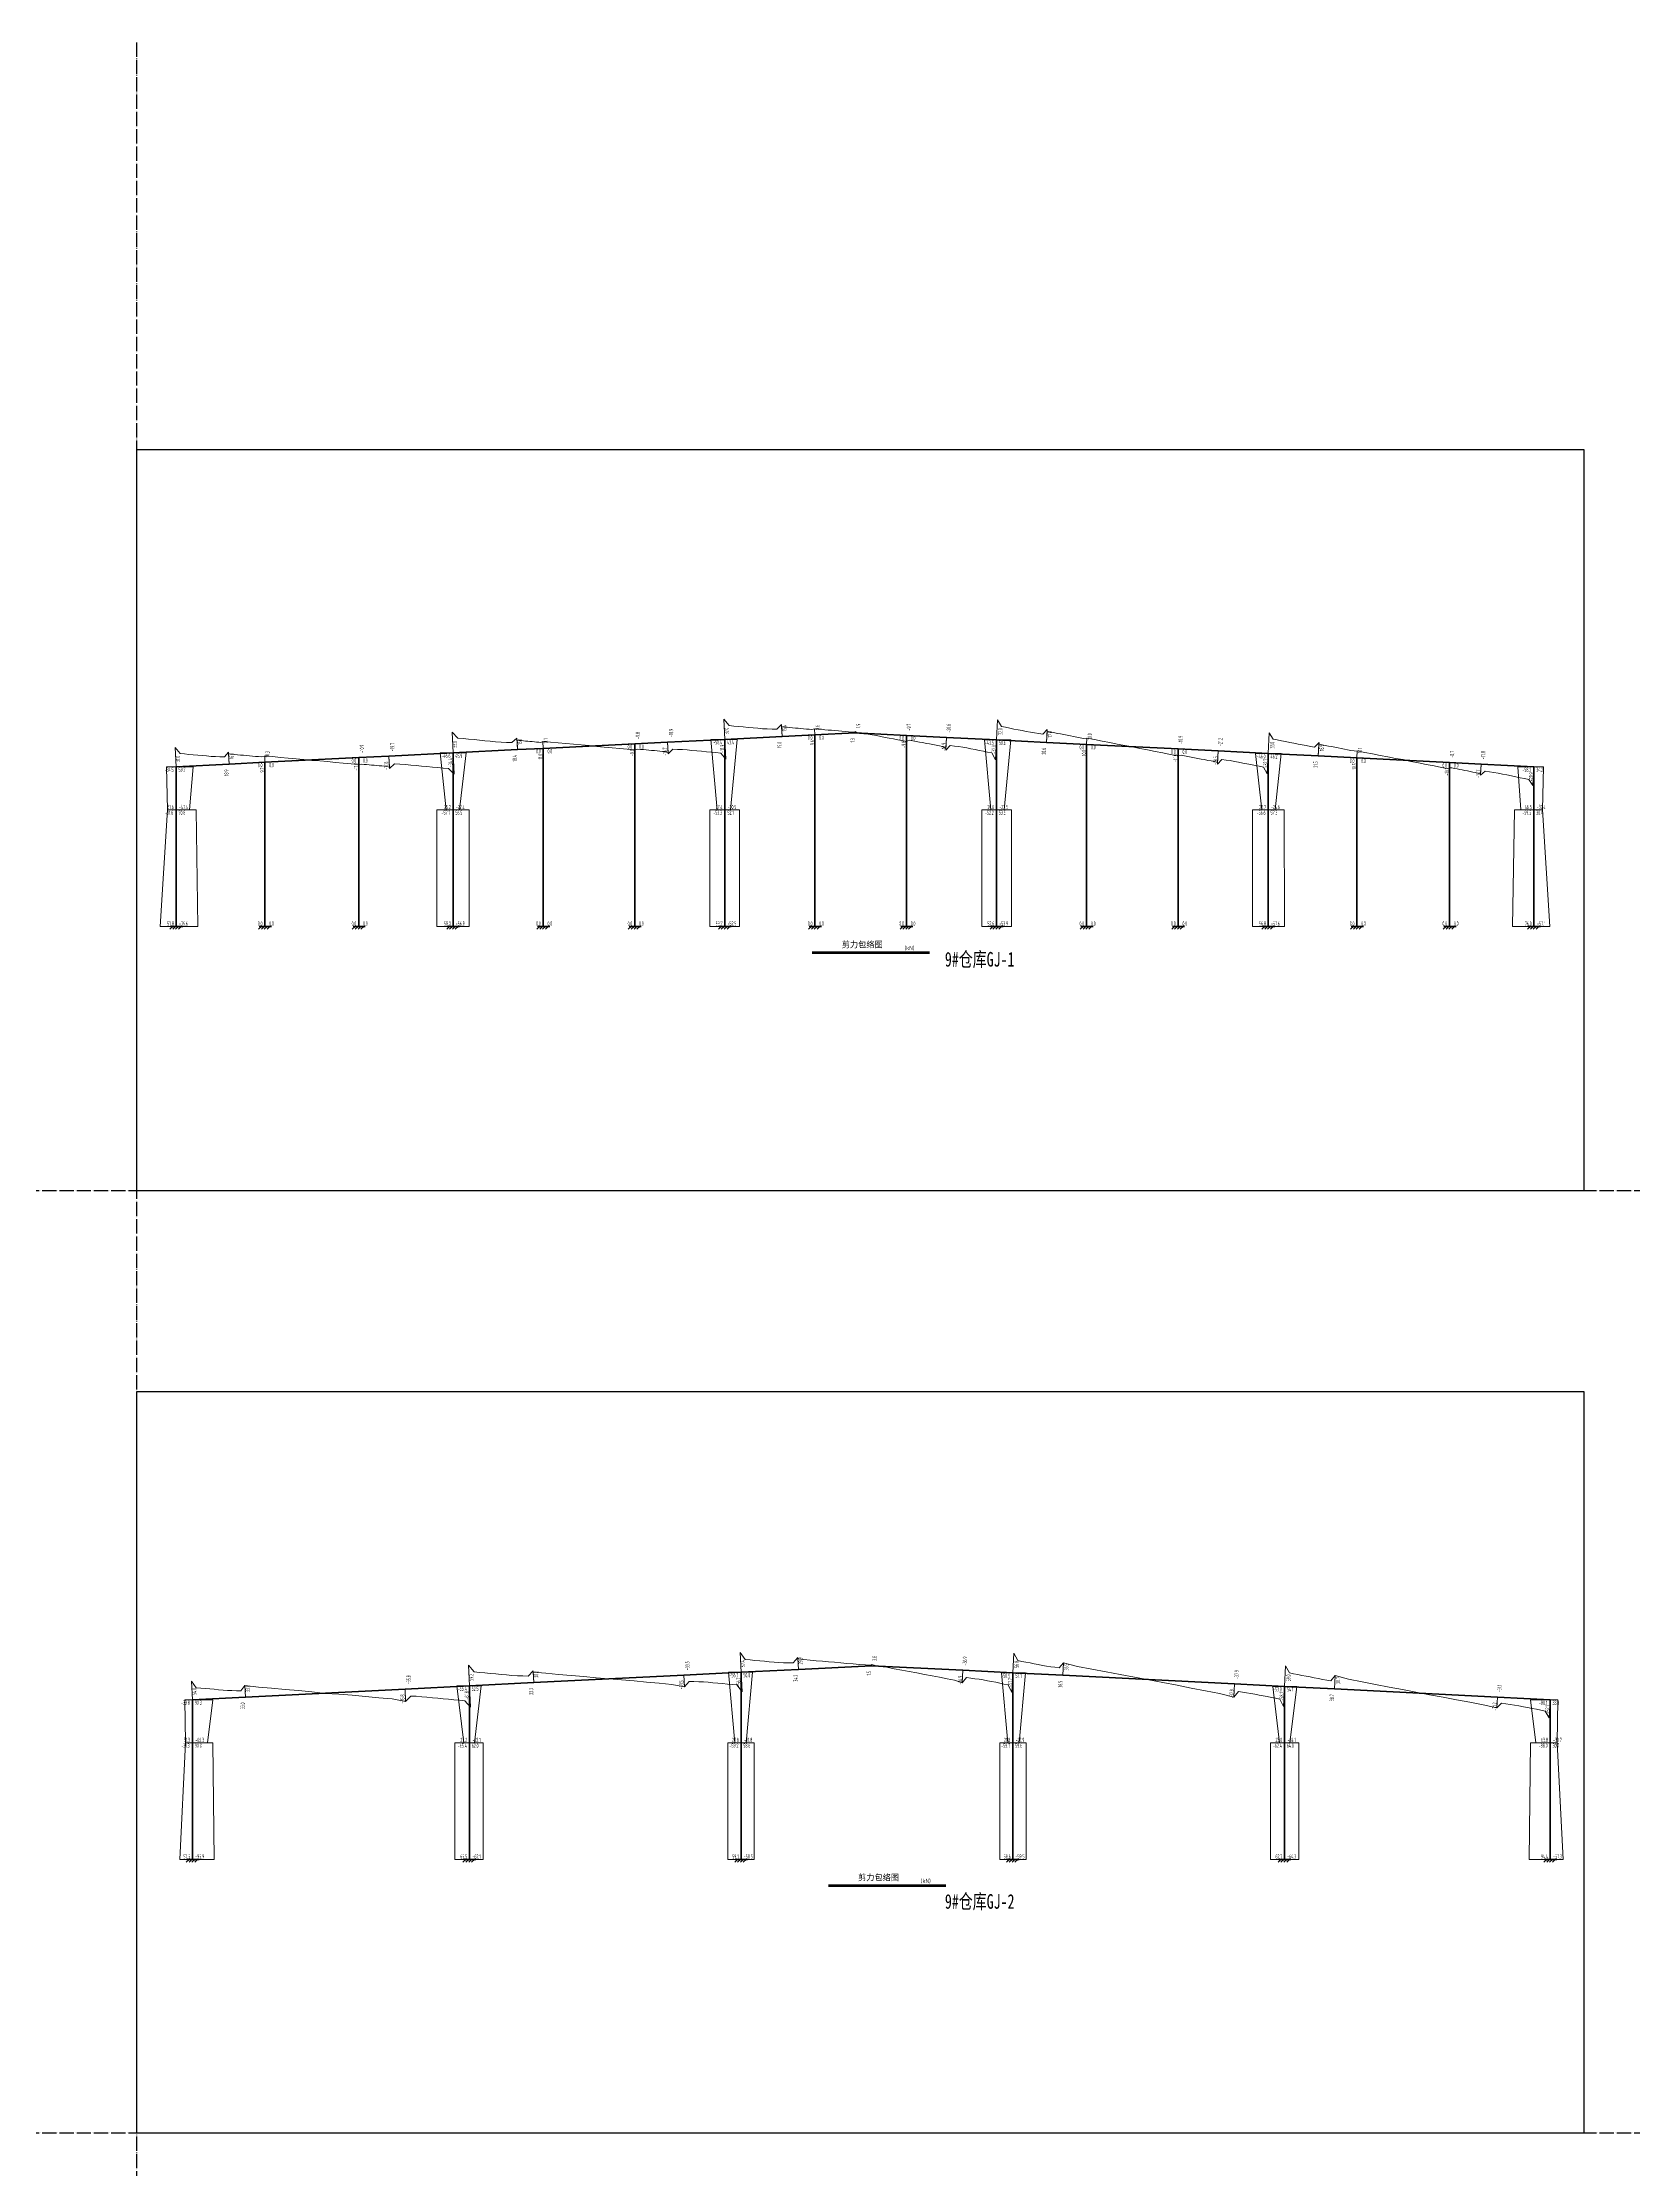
# Model space of a CAD drawing. Extents: x 447413 to 2975780, y -1432727 to 1301644.
# Drawn here: x 898775 to 1010026, y 317579 to 466295 of the extents above; entities that cross this region are included whole.
import ezdxf
from ezdxf.enums import TextEntityAlignment as Align

# ---------------------------------------------------------------- set-up
doc = ezdxf.new("R2010")
doc.units = 0
doc.header["$LTSCALE"] = 1000
doc.header["$MEASUREMENT"] = 0
doc.linetypes.add('DOTE', pattern=[2.42, 2, -0.2, 0.02, -0.2])
doc.layers.add('DOTE', color=1, linetype='Continuous')
doc.layers.add('图纸编号', color=6, linetype='Continuous')
for name, color, linetype, lineweight in [('图形说明', 7, 'Continuous', 18), ('杆件(白色)', 7, 'Continuous', 35), ('柱内力(黄色)', 2, 'Continuous', 18), ('梁内力(青色)', 4, 'Continuous', 18)]:
    doc.layers.add(name, color=color, linetype=linetype, lineweight=lineweight)
doc.styles.add('PkpmHz', font='Pkpmeng', dxfattribs={"width": 0.6, "bigfont": 'hztxt'})
doc.styles.add('宋体', font='', dxfattribs={"height": 35})
doc.styles.get('宋体').set_extended_font_data('SimSun')

# ---------------------------------------------------------------- blocks, each defined once
blk = doc.blocks.new('STSPK_2019-10-23-15_20_03')
at = {"layer": '图形说明', "lineweight": 35, "ltscale": 100}
blk.add_line((4477, -180), (5297, -180), dxfattribs=at)
at = {"layer": '杆件(白色)', "ltscale": 100}
for p, q in [((4266, 1328), (4778, 1354)), ((4778, 1354), (5416, 1322)), ((400, 1135), (1516, 1191)), ((1516, 1191), (1966, 1213)), ((1966, 1213), (2416, 1236)), ((1966, 815), (1966, 1213)), ((2416, 1236), (3466, 1288)), ((3466, 1288), (3866, 1308)), ((3866, 1308), (4266, 1328)), ((3866, 815), (3866, 1308)), ((5416, 1322), (5766, 1304)), ((5766, 815), (5766, 1304)), ((5766, 1304), (6116, 1287)), ((6116, 1287), (7316, 1227)), ((7316, 1227), (7666, 1209)), ((7666, 815), (7666, 1209)), ((7666, 1209), (8016, 1192)), ((8016, 1192), (9154, 1135)), ((30, 1115), (400, 1135)), ((30, 815), (30, 1115)), ((9154, 1135), (9524, 1115)), ((9524, 815), (9524, 1115)), ((30, 0), (30, 815)), ((1966, 0), (1966, 815)), ((3866, 0), (3866, 815)), ((5766, 0), (5766, 815)), ((7666, 0), (7666, 815)), ((9524, 0), (9524, 815)), ((-10, 0), (75, 0)), ((1926, 0), (2011, 0)), ((3826, 0), (3911, 0)), ((5726, 0), (5811, 0)), ((7626, 0), (7711, 0)), ((9484, 0), (9569, 0))]:
    blk.add_line(p, q, dxfattribs=at)
at = {"layer": '杆件(白色)', "lineweight": 18, "ltscale": 100}
for p, q in [((5, 0), (-15, -20)), ((25, 0), (5, -20)), ((45, 0), (25, -20)), ((65, 0), (45, -20)), ((1941, 0), (1921, -20)), ((1961, 0), (1941, -20)), ((1981, 0), (1961, -20)), ((2001, 0), (1981, -20)), ((3841, 0), (3821, -20)), ((3861, 0), (3841, -20)), ((3881, 0), (3861, -20)), ((3901, 0), (3881, -20)), ((5741, 0), (5721, -20)), ((5761, 0), (5741, -20)), ((5781, 0), (5761, -20)), ((5801, 0), (5781, -20)), ((7641, 0), (7621, -20)), ((7661, 0), (7641, -20)), ((7681, 0), (7661, -20)), ((7701, 0), (7681, -20)), ((9499, 0), (9479, -20)), ((9519, 0), (9499, -20)), ((9539, 0), (9519, -20)), ((9559, 0), (9539, -20)), ((4477, -190), (5297, -190))]:
    blk.add_line(p, q, dxfattribs=at)
at = {"layer": '柱内力(黄色)', "ltscale": 100}
for p, q in [((1966, 1213), (1879, 1213)), ((1879, 1213), (1927, 815)), ((1966, 1213), (2048, 1213)), ((2048, 1213), (2001, 815)), ((3866, 1308), (3777, 1308)), ((3777, 1308), (3823, 815)), ((3866, 1308), (3945, 1308)), ((3945, 1308), (3900, 815)), ((5766, 1304), (5686, 1304)), ((5686, 1304), (5732, 815)), ((5766, 1304), (5855, 1304)), ((5855, 1304), (5810, 815)), ((7666, 1209), (7583, 1209)), ((7583, 1209), (7630, 815)), ((7666, 1209), (7751, 1209)), ((7751, 1209), (7704, 815)), ((30, 1115), (-23, 1115)), ((-23, 1115), (-19, 815)), ((30, 1115), (171, 1115)), ((171, 1115), (134, 815)), ((9524, 1115), (9386, 1115)), ((9386, 1115), (9424, 815)), ((9524, 1115), (9577, 1115)), ((9577, 1115), (9572, 815)), ((-19, 815), (-60, 0)), ((30, 815), (-19, 815)), ((30, 815), (-19, 815)), ((30, 815), (171, 815)), ((30, 815), (134, 815)), ((171, 815), (180, 0)), ((1966, 815), (1864, 815)), ((1864, 815), (1864, 0)), ((1966, 815), (1927, 815)), ((1966, 815), (2063, 815)), ((1966, 815), (2001, 815)), ((2063, 815), (2063, 0)), ((3866, 815), (3773, 815)), ((3773, 815), (3774, 0)), ((3866, 815), (3823, 815)), ((3866, 815), (3958, 815)), ((3866, 815), (3900, 815)), ((3958, 815), (3958, 0)), ((5766, 815), (5674, 815)), ((5674, 815), (5674, 0)), ((5766, 815), (5732, 815)), ((5766, 815), (5859, 815)), ((5766, 815), (5810, 815)), ((5859, 815), (5859, 0)), ((7666, 815), (7568, 815)), ((7568, 815), (7568, 0)), ((7666, 815), (7630, 815)), ((7666, 815), (7766, 815)), ((7666, 815), (7704, 815)), ((7766, 815), (7767, 0)), ((9386, 815), (9376, 0)), ((9524, 815), (9386, 815)), ((9524, 815), (9424, 815)), ((9524, 815), (9572, 815)), ((9524, 815), (9572, 815)), ((9572, 815), (9614, 0)), ((30, 0), (-60, 0)), ((30, 0), (180, 0)), ((1966, 0), (1864, 0)), ((1966, 0), (2063, 0)), ((3866, 0), (3774, 0)), ((3866, 0), (3958, 0)), ((5766, 0), (5674, 0)), ((5766, 0), (5859, 0)), ((7666, 0), (7568, 0)), ((7666, 0), (7767, 0)), ((9524, 0), (9376, 0)), ((9524, 0), (9614, 0))]:
    blk.add_line(p, q, dxfattribs=at)
at = {"layer": '梁内力(青色)', "ltscale": 100}
for points in [[(1966, 1213), (1959, 1357), (1999, 1310), (2037, 1307), (2074, 1303), (2112, 1300), (2150, 1296), (2188, 1292), (2225, 1289), (2263, 1285), (2301, 1283), (2339, 1282), (2376, 1280), (2412, 1317), (2416, 1236)], [(3866, 1308), (3859, 1447), (3895, 1397), (3929, 1394), (3962, 1391), (3996, 1388), (4029, 1385), (4063, 1381), (4096, 1378), (4130, 1377), (4163, 1375), (4197, 1374), (4230, 1373), (4262, 1411), (4266, 1328)], [(4266, 1328), (4262, 1401), (4305, 1397), (4348, 1393), (4391, 1389), (4434, 1386), (4477, 1382), (4520, 1378), (4563, 1374), (4606, 1370), (4649, 1367), (4692, 1363), (4735, 1359), (4778, 1358), (4778, 1354)], [(4778, 1354), (4778, 1363), (4831, 1349), (4884, 1343), (4937, 1333), (4990, 1323), (5042, 1313), (5095, 1303), (5148, 1293), (5201, 1283), (5254, 1273), (5306, 1263), (5359, 1252), (5412, 1233), (5416, 1322)], [(5766, 1304), (5773, 1442), (5800, 1390), (5828, 1384), (5857, 1379), (5886, 1373), (5915, 1367), (5944, 1362), (5973, 1356), (6002, 1351), (6031, 1347), (6060, 1343), (6089, 1339), (6120, 1375), (6116, 1287)], [(6116, 1287), (6120, 1375), (6219, 1349), (6319, 1330), (6418, 1311), (6517, 1292), (6617, 1273), (6716, 1254), (6815, 1236), (6914, 1217), (7014, 1198), (7113, 1179), (7212, 1160), (7311, 1135), (7316, 1227)], [(7666, 1209), (7673, 1353), (7700, 1303), (7729, 1298), (7758, 1292), (7787, 1286), (7816, 1281), (7845, 1275), (7874, 1270), (7903, 1264), (7932, 1258), (7961, 1253), (7990, 1249), (8021, 1286), (8016, 1192)], [(30, 1115), (23, 1246), (56, 1200), (87, 1197), (118, 1194), (150, 1192), (181, 1189), (212, 1186), (243, 1184), (274, 1181), (305, 1180), (336, 1179), (367, 1178), (396, 1215), (400, 1135)], [(400, 1135), (396, 1215), (490, 1205), (583, 1196), (677, 1188), (771, 1180), (864, 1172), (958, 1160), (1052, 1155), (1145, 1147), (1239, 1138), (1333, 1130), (1426, 1122), (1520, 1104), (1516, 1191)], [(1516, 1191), (1520, 1104), (1556, 1141), (1594, 1140), (1632, 1136), (1669, 1133), (1707, 1129), (1745, 1126), (1783, 1122), (1820, 1119), (1858, 1115), (1896, 1112), (1934, 1108), (1973, 1064), (1966, 1213)], [(2416, 1236), (2412, 1309), (2500, 1301), (2589, 1293), (2677, 1286), (2765, 1278), (2853, 1270), (2941, 1263), (3029, 1254), (3117, 1247), (3205, 1239), (3293, 1231), (3382, 1223), (3470, 1207), (3466, 1288)], [(3466, 1288), (3470, 1207), (3502, 1244), (3535, 1243), (3569, 1242), (3602, 1241), (3636, 1238), (3669, 1235), (3703, 1232), (3736, 1229), (3770, 1226), (3803, 1223), (3837, 1220), (3873, 1171), (3866, 1308)], [(5416, 1322), (5412, 1233), (5443, 1271), (5472, 1267), (5501, 1263), (5530, 1259), (5559, 1255), (5588, 1249), (5617, 1243), (5646, 1238), (5675, 1232), (5704, 1226), (5733, 1221), (5759, 1166), (5766, 1304)], [(7316, 1227), (7311, 1135), (7343, 1173), (7372, 1169), (7401, 1165), (7430, 1160), (7459, 1155), (7488, 1149), (7517, 1144), (7545, 1138), (7574, 1132), (7603, 1127), (7632, 1121), (7659, 1068), (7666, 1209)], [(8016, 1192), (8021, 1286), (8114, 1259), (8209, 1241), (8303, 1223), (8397, 1205), (8491, 1187), (8585, 1170), (8679, 1151), (8774, 1133), (8868, 1115), (8962, 1098), (9056, 1080), (9150, 1059), (9154, 1135)], [(9154, 1135), (9150, 1060), (9183, 1091), (9213, 1087), (9244, 1082), (9275, 1078), (9305, 1073), (9336, 1067), (9366, 1061), (9397, 1055), (9428, 1049), (9458, 1043), (9489, 1037), (9517, 989), (9524, 1115)]]:
    blk.add_lwpolyline(points, dxfattribs=at)
at = {"layer": '图形说明', "style": 'PkpmHz'}
blk.add_text('剪力包络图', height=42.5, dxfattribs=at).set_placement((4827, -152), align=Align.CENTER)
at = {"layer": '图形说明', "style": 'PkpmHz', "width": 0.85}
blk.add_text('(kN)', height=30, dxfattribs=at).set_placement((5123, -166))
at = {"layer": '柱内力(黄色)', "style": 'PkpmHz', "width": 0.57}
for s, p in [('-55.4', (1916, 1193)), ('52.5', (2006, 1193)), ('-56.7', (3816, 1288)), ('50.8', (3906, 1288)), ('-50.9', (5716, 1284)), ('57.1', (5806, 1284)), ('-53.0', (7616, 1189)), ('54.1', (7706, 1189)), ('-33.8', (-20, 1095)), ('90.3', (70, 1095)), ('-88.1', (9474, 1095)), ('33.9', (9564, 1095)), ('-31.3', (-20, 795)), ('31.3', (-10, 835)), ('90.0', (70, 795)), ('-66.3', (80, 835)), ('-65.4', (1916, 795)), ('25.2', (1926, 835)), ('62.0', (2006, 795)), ('-22.1', (2016, 835)), ('-59.2', (3816, 795)), ('27.8', (3826, 835)), ('58.6', (3906, 795)), ('-21.8', (3916, 835)), ('-58.7', (5716, 795)), ('21.8', (5726, 835)), ('59.6', (5806, 795)), ('-27.9', (5816, 835)), ('-62.4', (7616, 795)), ('23.0', (7626, 835)), ('64.0', (7706, 795)), ('-24.1', (7716, 835)), ('-88.0', (9474, 795)), ('63.8', (9484, 835)), ('30.7', (9564, 795)), ('-30.7', (9574, 835)), ('57.5', (-10, 20)), ('-95.9', (80, 20)), ('65.5', (1926, 20)), ('-62.1', (2016, 20)), ('59.1', (3826, 20)), ('-58.5', (3916, 20)), ('58.6', (5726, 20)), ('-59.5', (5816, 20)), ('62.7', (7626, 20)), ('-64.3', (7716, 20)), ('94.4', (9484, 20)), ('-57.3', (9574, 20))]:
    blk.add_text(s, height=30, dxfattribs=at).set_placement(p, align=Align.MIDDLE_CENTER)
at = {"layer": '梁内力(青色)', "style": 'PkpmHz', "width": 0.57}
for s, p in [('-33.5', (3474, 1323)), ('57.4', (3863, 1343)), ('29.9', (4267, 1363)), ('3.8', (4783, 1388)), ('-36.9', (5416, 1356)), ('56.8', (5777, 1339)), ('36.5', (6125, 1321)), ('33.1', (400, 1169)), ('-35.8', (1525, 1225)), ('59.2', (1963, 1248)), ('30.2', (2417, 1270)), ('-37.9', (7316, 1261)), ('59.0', (7678, 1244)), ('38.7', (8025, 1226)), ('-31.1', (9154, 1169)), ('54.0', (27, 1149))]:
    blk.add_text(s, height=30, rotation=90, dxfattribs=at).set_placement(p, align=Align.TOP_LEFT)
for s, p in [('33.3', (2412, 1198)), ('-33.5', (3462, 1251)), ('-56.7', (3862, 1271)), ('34.2', (4262, 1291)), ('1.5', (4774, 1316)), ('-36.9', (5412, 1284)), ('-57.2', (5762, 1267)), ('36.5', (6112, 1249)), ('33.0', (396, 1097)), ('-35.8', (1512, 1153)), ('-61.8', (1962, 1176)), ('-37.9', (7312, 1189)), ('-58.2', (7662, 1172)), ('38.7', (8012, 1154)), ('-31.2', (9150, 1097)), ('-52.1', (9520, 1077))]:
    blk.add_text(s, height=30, rotation=90, dxfattribs=at).set_placement(p, align=Align.RIGHT)
blk = doc.blocks.new('STSPK_2019-10-23-15_25_30')
at = {"layer": '图形说明', "lineweight": 35, "ltscale": 100}
blk.add_line((4477, -180), (5297, -180), dxfattribs=at)
at = {"layer": '杆件(白色)', "ltscale": 100}
for p, q in [((4266, 1328), (4496, 1340)), ((4496, 1340), (4778, 1354)), ((4496, 0), (4496, 1340)), ((4778, 1354), (5136, 1336)), ((1306, 1180), (1516, 1191)), ((1516, 1191), (1966, 1213)), ((1966, 1213), (2416, 1236)), ((1966, 815), (1966, 1213)), ((2416, 1236), (2596, 1245)), ((2596, 1245), (3236, 1277)), ((2596, 0), (2596, 1245)), ((3236, 1277), (3466, 1288)), ((3236, 0), (3236, 1277)), ((3466, 1288), (3866, 1308)), ((3866, 1308), (4266, 1328)), ((3866, 815), (3866, 1308)), ((5136, 0), (5136, 1336)), ((5136, 1336), (5416, 1322)), ((5416, 1322), (5766, 1304)), ((5766, 815), (5766, 1304)), ((5766, 1304), (6116, 1287)), ((6116, 1287), (6396, 1273)), ((6396, 0), (6396, 1273)), ((6396, 1273), (7036, 1241)), ((7036, 0), (7036, 1241)), ((7036, 1241), (7316, 1227)), ((7316, 1227), (7666, 1209)), ((7666, 815), (7666, 1209)), ((7666, 1209), (8016, 1192)), ((8016, 1192), (8286, 1178)), ((30, 1115), (400, 1135)), ((30, 815), (30, 1115)), ((400, 1135), (650, 1148)), ((650, 1148), (1306, 1180)), ((650, 0), (650, 1148)), ((1306, 0), (1306, 1180)), ((8286, 0), (8286, 1178)), ((8286, 1178), (8934, 1146)), ((8934, 0), (8934, 1146)), ((8934, 1146), (9154, 1135)), ((9154, 1135), (9524, 1115)), ((9524, 815), (9524, 1115)), ((30, 0), (30, 815)), ((1966, 0), (1966, 815)), ((3866, 0), (3866, 815)), ((5766, 0), (5766, 815)), ((7666, 0), (7666, 815)), ((9524, 0), (9524, 815)), ((-10, 0), (75, 0)), ((610, 0), (695, 0)), ((1266, 0), (1351, 0)), ((1926, 0), (2011, 0)), ((2556, 0), (2641, 0)), ((3196, 0), (3281, 0)), ((3826, 0), (3911, 0)), ((4456, 0), (4541, 0)), ((5096, 0), (5181, 0)), ((5726, 0), (5811, 0)), ((6356, 0), (6441, 0)), ((6996, 0), (7081, 0)), ((7626, 0), (7711, 0)), ((8246, 0), (8331, 0)), ((8894, 0), (8979, 0)), ((9484, 0), (9569, 0))]:
    blk.add_line(p, q, dxfattribs=at)
at = {"layer": '杆件(白色)', "lineweight": 18, "ltscale": 100}
for p, q in [((5, 0), (-15, -20)), ((25, 0), (5, -20)), ((45, 0), (25, -20)), ((65, 0), (45, -20)), ((625, 0), (605, -20)), ((645, 0), (625, -20)), ((665, 0), (645, -20)), ((685, 0), (665, -20)), ((1281, 0), (1261, -20)), ((1301, 0), (1281, -20)), ((1321, 0), (1301, -20)), ((1341, 0), (1321, -20)), ((1941, 0), (1921, -20)), ((1961, 0), (1941, -20)), ((1981, 0), (1961, -20)), ((2001, 0), (1981, -20)), ((2571, 0), (2551, -20)), ((2591, 0), (2571, -20)), ((2611, 0), (2591, -20)), ((2631, 0), (2611, -20)), ((3211, 0), (3191, -20)), ((3231, 0), (3211, -20)), ((3251, 0), (3231, -20)), ((3271, 0), (3251, -20)), ((3841, 0), (3821, -20)), ((3861, 0), (3841, -20)), ((3881, 0), (3861, -20)), ((3901, 0), (3881, -20)), ((4471, 0), (4451, -20)), ((4491, 0), (4471, -20)), ((4511, 0), (4491, -20)), ((4531, 0), (4511, -20)), ((5111, 0), (5091, -20)), ((5131, 0), (5111, -20)), ((5151, 0), (5131, -20)), ((5171, 0), (5151, -20)), ((5741, 0), (5721, -20)), ((5761, 0), (5741, -20)), ((5781, 0), (5761, -20)), ((5801, 0), (5781, -20)), ((6371, 0), (6351, -20)), ((6391, 0), (6371, -20)), ((6411, 0), (6391, -20)), ((6431, 0), (6411, -20)), ((7011, 0), (6991, -20)), ((7031, 0), (7011, -20)), ((7051, 0), (7031, -20)), ((7071, 0), (7051, -20)), ((7641, 0), (7621, -20)), ((7661, 0), (7641, -20)), ((7681, 0), (7661, -20)), ((7701, 0), (7681, -20)), ((8261, 0), (8241, -20)), ((8281, 0), (8261, -20)), ((8301, 0), (8281, -20)), ((8321, 0), (8301, -20)), ((8909, 0), (8889, -20)), ((8929, 0), (8909, -20)), ((8949, 0), (8929, -20)), ((8969, 0), (8949, -20)), ((9499, 0), (9479, -20)), ((9519, 0), (9499, -20)), ((9539, 0), (9519, -20)), ((9559, 0), (9539, -20)), ((4477, -190), (5297, -190))]:
    blk.add_line(p, q, dxfattribs=at)
at = {"layer": '柱内力(黄色)', "ltscale": 100}
for p, q in [((4496, 1340), (4496, 0)), ((4496, 1340), (4496, 0)), ((1966, 1213), (1875, 1213)), ((1875, 1213), (1917, 815)), ((1966, 1213), (2056, 1213)), ((2056, 1213), (2010, 815)), ((2596, 1245), (2596, 0)), ((2596, 1245), (2596, 0)), ((3236, 1277), (3236, 0)), ((3236, 1277), (3236, 0)), ((3866, 1308), (3767, 1308)), ((3767, 1308), (3812, 815)), ((3866, 1308), (3951, 1308)), ((3951, 1308), (3906, 815)), ((5136, 1336), (5136, 0)), ((5136, 1336), (5136, 0)), ((5766, 1304), (5681, 1304)), ((5681, 1304), (5726, 815)), ((5766, 1304), (5865, 1304)), ((5865, 1304), (5820, 815)), ((6396, 1273), (6396, 0)), ((6396, 1273), (6396, 0)), ((7036, 1241), (7036, 0)), ((7036, 1241), (7036, 0)), ((7666, 1209), (7576, 1209)), ((7576, 1209), (7622, 815)), ((7666, 1209), (7756, 1209)), ((7756, 1209), (7714, 815)), ((30, 1115), (-38, 1115)), ((-38, 1115), (-32, 815)), ((30, 1115), (147, 1115)), ((147, 1115), (123, 815)), ((650, 1148), (650, 0)), ((650, 1148), (650, 0)), ((1306, 1180), (1306, 0)), ((1306, 1180), (1306, 0)), ((8286, 1178), (8286, 0)), ((8286, 1178), (8286, 0)), ((8934, 1146), (8934, 0)), ((8934, 1146), (8934, 0)), ((9524, 1115), (9410, 1115)), ((9410, 1115), (9433, 815)), ((9524, 1115), (9591, 1115)), ((9591, 1115), (9584, 815)), ((-32, 815), (-83, 0)), ((30, 815), (-32, 815)), ((30, 815), (-32, 815)), ((30, 815), (169, 815)), ((30, 815), (123, 815)), ((169, 815), (180, 0)), ((1966, 815), (1853, 815)), ((1853, 815), (1853, 0)), ((1966, 815), (1917, 815)), ((1966, 815), (2077, 815)), ((1966, 815), (2010, 815)), ((2077, 815), (2077, 0)), ((3762, 815), (3761, 0)), ((3866, 815), (3762, 815)), ((3866, 815), (3812, 815)), ((3866, 815), (3968, 815)), ((3866, 815), (3906, 815)), ((3968, 815), (3969, 0)), ((5664, 815), (5663, 0)), ((5766, 815), (5664, 815)), ((5766, 815), (5726, 815)), ((5766, 815), (5871, 815)), ((5766, 815), (5820, 815)), ((5871, 815), (5871, 0)), ((7666, 815), (7555, 815)), ((7555, 815), (7555, 0)), ((7666, 815), (7622, 815)), ((7666, 815), (7778, 815)), ((7666, 815), (7714, 815)), ((7778, 815), (7779, 0)), ((9388, 815), (9375, 0)), ((9524, 815), (9388, 815)), ((9524, 815), (9433, 815)), ((9524, 815), (9584, 815)), ((9524, 815), (9584, 815)), ((9584, 815), (9636, 0)), ((30, 0), (-83, 0)), ((30, 0), (180, 0)), ((1966, 0), (1853, 0)), ((1966, 0), (2077, 0)), ((3866, 0), (3761, 0)), ((3866, 0), (3969, 0)), ((5766, 0), (5663, 0)), ((5766, 0), (5871, 0)), ((7666, 0), (7555, 0)), ((7666, 0), (7779, 0)), ((9524, 0), (9375, 0)), ((9524, 0), (9636, 0))]:
    blk.add_line(p, q, dxfattribs=at)
at = {"layer": '梁内力(青色)', "ltscale": 100}
for points in [[(1966, 1213), (1959, 1357), (1998, 1316), (2036, 1313), (2074, 1309), (2112, 1306), (2150, 1302), (2187, 1298), (2225, 1295), (2263, 1291), (2301, 1288), (2338, 1286), (2376, 1285), (2412, 1316), (2416, 1236)], [(3866, 1308), (3859, 1448), (3895, 1404), (3928, 1401), (3962, 1398), (3995, 1395), (4029, 1391), (4063, 1388), (4096, 1385), (4130, 1382), (4163, 1381), (4197, 1379), (4230, 1378), (4262, 1411), (4266, 1328)], [(4266, 1328), (4263, 1395), (4282, 1394), (4301, 1392), (4321, 1390), (4340, 1388), (4359, 1386), (4378, 1385), (4398, 1383), (4417, 1381), (4436, 1379), (4456, 1378), (4475, 1376), (4494, 1382), (4496, 1340)], [(4496, 1340), (4494, 1382), (4518, 1380), (4541, 1378), (4565, 1375), (4589, 1373), (4612, 1371), (4636, 1369), (4660, 1367), (4683, 1364), (4707, 1362), (4731, 1360), (4754, 1358), (4778, 1360), (4778, 1354)], [(4778, 1354), (4778, 1362), (4808, 1348), (4837, 1347), (4867, 1345), (4897, 1339), (4927, 1334), (4956, 1328), (4986, 1322), (5015, 1316), (5045, 1311), (5075, 1305), (5104, 1299), (5134, 1293), (5136, 1336)], [(5766, 1304), (5773, 1444), (5800, 1398), (5829, 1392), (5858, 1386), (5887, 1380), (5916, 1375), (5945, 1369), (5974, 1363), (6003, 1358), (6032, 1353), (6061, 1349), (6090, 1345), (6120, 1377), (6116, 1287)], [(6116, 1287), (6120, 1365), (6143, 1359), (6166, 1355), (6189, 1350), (6212, 1346), (6236, 1341), (6259, 1337), (6282, 1332), (6305, 1328), (6328, 1323), (6351, 1319), (6375, 1314), (6398, 1317), (6396, 1273)], [(7666, 1209), (7673, 1353), (7700, 1309), (7729, 1304), (7758, 1298), (7787, 1292), (7816, 1286), (7845, 1281), (7874, 1275), (7903, 1269), (7932, 1264), (7961, 1258), (7990, 1254), (8021, 1286), (8016, 1192)], [(30, 1115), (23, 1250), (56, 1209), (87, 1206), (118, 1203), (149, 1200), (180, 1197), (211, 1195), (242, 1192), (273, 1189), (304, 1187), (335, 1186), (366, 1185), (396, 1218), (400, 1135)], [(400, 1135), (396, 1207), (417, 1204), (438, 1202), (459, 1200), (480, 1198), (501, 1197), (522, 1195), (543, 1193), (564, 1191), (585, 1189), (606, 1187), (627, 1185), (648, 1188), (650, 1148)], [(650, 1148), (648, 1193), (703, 1187), (758, 1182), (813, 1177), (868, 1172), (923, 1167), (978, 1160), (1033, 1157), (1088, 1152), (1143, 1147), (1198, 1142), (1253, 1137), (1308, 1132), (1306, 1180)], [(1306, 1180), (1308, 1133), (1326, 1135), (1343, 1133), (1361, 1131), (1379, 1130), (1396, 1128), (1414, 1127), (1432, 1125), (1449, 1123), (1467, 1122), (1484, 1120), (1502, 1118), (1520, 1113), (1516, 1191)], [(1516, 1191), (1520, 1105), (1556, 1137), (1594, 1135), (1632, 1131), (1670, 1128), (1707, 1124), (1745, 1121), (1783, 1117), (1821, 1113), (1858, 1110), (1896, 1106), (1934, 1103), (1973, 1064), (1966, 1213)], [(2416, 1236), (2413, 1302), (2428, 1300), (2443, 1299), (2458, 1298), (2473, 1296), (2488, 1295), (2503, 1294), (2518, 1292), (2534, 1291), (2549, 1289), (2564, 1288), (2579, 1287), (2594, 1293), (2596, 1245)], [(2596, 1245), (2594, 1293), (2647, 1288), (2701, 1284), (2755, 1279), (2808, 1274), (2862, 1269), (2916, 1264), (2970, 1259), (3023, 1254), (3077, 1249), (3131, 1244), (3184, 1239), (3238, 1234), (3236, 1277)], [(3236, 1277), (3238, 1234), (3257, 1240), (3276, 1238), (3296, 1236), (3315, 1234), (3334, 1233), (3354, 1231), (3373, 1229), (3392, 1227), (3411, 1226), (3431, 1224), (3450, 1222), (3470, 1216), (3466, 1288)], [(3466, 1288), (3470, 1206), (3502, 1239), (3535, 1237), (3569, 1236), (3602, 1234), (3636, 1231), (3670, 1228), (3703, 1225), (3737, 1221), (3770, 1218), (3804, 1215), (3837, 1212), (3873, 1169), (3866, 1308)], [(5136, 1336), (5134, 1294), (5158, 1303), (5181, 1298), (5204, 1294), (5227, 1289), (5250, 1285), (5274, 1280), (5297, 1276), (5320, 1271), (5343, 1267), (5366, 1262), (5389, 1258), (5412, 1244), (5416, 1322)], [(5416, 1322), (5412, 1232), (5442, 1265), (5471, 1261), (5500, 1257), (5529, 1253), (5558, 1248), (5587, 1242), (5616, 1236), (5645, 1230), (5674, 1225), (5703, 1219), (5732, 1213), (5759, 1165), (5766, 1304)], [(6396, 1273), (6398, 1317), (6451, 1306), (6504, 1296), (6557, 1286), (6610, 1275), (6663, 1265), (6716, 1255), (6769, 1245), (6822, 1234), (6875, 1224), (6928, 1214), (6981, 1203), (7034, 1193), (7036, 1241)], [(7036, 1241), (7034, 1194), (7057, 1197), (7080, 1193), (7104, 1188), (7127, 1184), (7150, 1179), (7173, 1175), (7196, 1170), (7219, 1166), (7243, 1161), (7266, 1157), (7289, 1152), (7312, 1146), (7316, 1227)], [(7316, 1227), (7311, 1134), (7342, 1167), (7371, 1163), (7400, 1159), (7429, 1154), (7458, 1148), (7487, 1142), (7516, 1137), (7545, 1131), (7574, 1125), (7603, 1120), (7632, 1114), (7659, 1067), (7666, 1209)], [(8016, 1192), (8020, 1274), (8042, 1270), (8065, 1266), (8087, 1261), (8109, 1257), (8132, 1253), (8154, 1248), (8176, 1244), (8199, 1240), (8221, 1235), (8244, 1231), (8266, 1227), (8288, 1226), (8286, 1178)], [(8286, 1178), (8288, 1227), (8342, 1216), (8396, 1206), (8449, 1196), (8503, 1185), (8556, 1175), (8610, 1166), (8664, 1154), (8717, 1144), (8771, 1133), (8825, 1123), (8878, 1112), (8932, 1102), (8934, 1146)], [(8934, 1146), (8932, 1108), (8950, 1108), (8969, 1104), (8987, 1101), (9005, 1097), (9023, 1094), (9041, 1090), (9060, 1087), (9078, 1083), (9096, 1079), (9114, 1076), (9132, 1072), (9151, 1066), (9154, 1135)], [(9154, 1135), (9150, 1057), (9182, 1085), (9213, 1081), (9244, 1076), (9274, 1071), (9305, 1065), (9335, 1059), (9366, 1053), (9397, 1047), (9427, 1040), (9458, 1034), (9488, 1028), (9517, 985), (9524, 1115)]]:
    blk.add_lwpolyline(points, dxfattribs=at)
at = {"layer": '图形说明', "style": 'PkpmHz'}
blk.add_text('剪力包络图', height=42.5, dxfattribs=at).set_placement((4827, -152), align=Align.CENTER)
at = {"layer": '图形说明', "style": 'PkpmHz', "width": 0.85}
blk.add_text('(kN)', height=30, dxfattribs=at).set_placement((5123, -166))
at = {"layer": '柱内力(黄色)', "style": 'PkpmHz', "width": 0.57}
for s, p in [('-46.6', (1916, 1193)), ('45.9', (2006, 1193)), (' 0.0', (2556, 1225)), (' 0.0', (2636, 1225)), (' 0.0', (3196, 1257)), (' 0.0', (3276, 1257)), ('-50.4', (3816, 1288)), ('43.4', (3906, 1288)), (' 0.0', (4456, 1320)), (' 0.0', (4536, 1320)), (' 0.0', (5096, 1316)), (' 0.0', (5176, 1316)), ('-43.5', (5716, 1284)), ('50.6', (5806, 1284)), (' 0.0', (6356, 1253)), (' 0.0', (6436, 1253)), (' 0.0', (6996, 1221)), (' 0.0', (7076, 1221)), ('-46.0', (7616, 1189)), ('46.2', (7706, 1189)), ('-34.5', (-20, 1095)), ('59.7', (70, 1095)), (' 0.0', (610, 1128)), (' 0.0', (690, 1128)), (' 0.0', (1266, 1160)), (' 0.0', (1346, 1160)), (' 0.0', (8246, 1158)), (' 0.0', (8326, 1158)), (' 0.0', (8894, 1126)), (' 0.0', (8974, 1126)), ('-58.2', (9474, 1095)), ('34.2', (9564, 1095)), ('-31.6', (-20, 795)), ('31.6', (-10, 835)), ('70.8', (70, 795)), ('-47.4', (80, 835)), ('-57.7', (1916, 795)), ('25.2', (1926, 835)), ('56.5', (2006, 795)), ('-22.4', (2016, 835)), ('-53.3', (3816, 795)), ('27.4', (3826, 835)), ('52.1', (3906, 795)), ('-20.5', (3916, 835)), ('-52.2', (5716, 795)), ('20.6', (5726, 835)), ('53.5', (5806, 795)), ('-27.5', (5816, 835)), ('-56.6', (7616, 795)), ('22.7', (7626, 835)), ('57.3', (7706, 795)), ('-24.6', (7716, 835)), ('-69.5', (9474, 795)), ('46.5', (9484, 835)), ('30.4', (9564, 795)), ('-30.4', (9574, 835)), ('57.8', (-10, 20)), ('-76.6', (80, 20)), (' 0.0', (610, 20)), (' 0.0', (690, 20)), (' 0.0', (1266, 20)), (' 0.0', (1346, 20)), ('58.0', (1926, 20)), ('-56.8', (2016, 20)), (' 0.0', (2556, 20)), (' 0.0', (2636, 20)), (' 0.0', (3196, 20)), (' 0.0', (3276, 20)), ('53.7', (3826, 20)), ('-52.5', (3916, 20)), (' 0.0', (4456, 20)), (' 0.0', (4536, 20)), (' 0.0', (5096, 20)), (' 0.0', (5176, 20)), ('52.6', (5726, 20)), ('-53.9', (5816, 20)), (' 0.0', (6356, 20)), (' 0.0', (6436, 20)), (' 0.0', (6996, 20)), (' 0.0', (7076, 20)), ('56.8', (7626, 20)), ('-57.6', (7716, 20)), (' 0.0', (8246, 20)), (' 0.0', (8326, 20)), (' 0.0', (8894, 20)), (' 0.0', (8974, 20)), ('76.0', (9484, 20)), ('-57.1', (9574, 20))]:
    blk.add_text(s, height=30, dxfattribs=at).set_placement(p, align=Align.MIDDLE_CENTER)
at = {"layer": '梁内力(青色)', "style": 'PkpmHz', "width": 0.57}
for s, p in [('-9.8', (3243, 1311)), ('-18.9', (3475, 1323)), ('32.0', (3863, 1343)), ('15.4', (4267, 1363)), ('9.6', (4498, 1374)), ('1.9', (4783, 1388)), ('-9.7', (5138, 1370)), ('-20.6', (5416, 1356)), ('32.0', (5777, 1339)), ('17.8', (6124, 1321)), ('10.0', (6403, 1307)), ('16.6', (401, 1169)), ('10.3', (652, 1182)), ('-10.9', (1313, 1214)), ('-19.7', (1525, 1225)), ('33.0', (1963, 1248)), ('15.1', (2417, 1270)), ('11.1', (2598, 1279)), ('-10.9', (7038, 1275)), ('-21.2', (7316, 1261)), ('33.0', (7678, 1244)), ('18.9', (8025, 1226)), ('11.1', (8293, 1213)), ('-8.7', (8936, 1180)), ('-17.8', (9154, 1169)), ('31.0', (27, 1149))]:
    blk.add_text(s, height=30, rotation=90, dxfattribs=at).set_placement(p, align=Align.TOP_LEFT)
for s, p in [('18.4', (2412, 1198)), ('11.0', (2592, 1207)), ('-9.8', (3232, 1239)), ('-16.7', (3462, 1251)), ('-31.9', (3862, 1271)), ('19.0', (4262, 1291)), ('9.6', (4492, 1302)), ('1.3', (4774, 1316)), ('-9.8', (5132, 1298)), ('-17.9', (5412, 1284)), ('-32.0', (5762, 1267)), ('20.6', (6112, 1249)), ('10.0', (6392, 1235)), ('-11.0', (7032, 1203)), ('18.9', (396, 1097)), ('9.2', (646, 1110)), ('-11.2', (1302, 1143)), ('-17.8', (1512, 1153)), ('-34.4', (1962, 1176)), ('-18.5', (7312, 1189)), ('-32.7', (7662, 1172)), ('21.5', (8012, 1154)), ('10.9', (8282, 1141)), ('-10.1', (8930, 1108)), ('-15.7', (9150, 1097)), ('-29.9', (9520, 1077))]:
    blk.add_text(s, height=30, rotation=90, dxfattribs=at).set_placement(p, align=Align.RIGHT)

msp = doc.modelspace()

# ---------------------------------------------------------------- linework, layer by layer
for points in [[(905343.3, 386027.3), (1006573.9, 386027.3), (1006573.9, 437818.6), (905343.3, 437818.6)], [(905343.3, 320150.8), (1006573.9, 320150.8), (1006573.9, 371942.1), (905343.3, 371942.1)]]:
    msp.add_lwpolyline(points, close=True)
at = {"layer": 'DOTE', "color": 8, "linetype": 'DOTE', "ltscale": 0.5}
for p, q in [((905343.3, 466295), (905343.3, 209090.5)), ((447413.1, 386027.3), (1925198.8, 386027.3)), ((447413.1, 320150.8), (1925198.8, 320150.8))]:
    msp.add_line(p, q, dxfattribs=at)

# ---------------------------------------------------------------- block references
at = {"xscale": 10, "yscale": 10, "zscale": 10}
for name, p in [('STSPK_2019-10-23-15_25_30', (907828.2, 404494)), ('STSPK_2019-10-23-15_20_03', (908966.9, 339262.6))]:
    msp.add_blockref(name, p, dxfattribs=at)

# ---------------------------------------------------------------- texts
at = {"layer": '图纸编号', "color": 6, "style": '宋体', "width": 0.7}
for s, p in [('9#仓库GJ-1', (961875.3, 401685.2)), ('9#仓库GJ-2', (961875.3, 335808.7))]:
    msp.add_text(s, height=1020.76, dxfattribs=at).set_placement(p)

doc.saveas('drawing.dxf')
